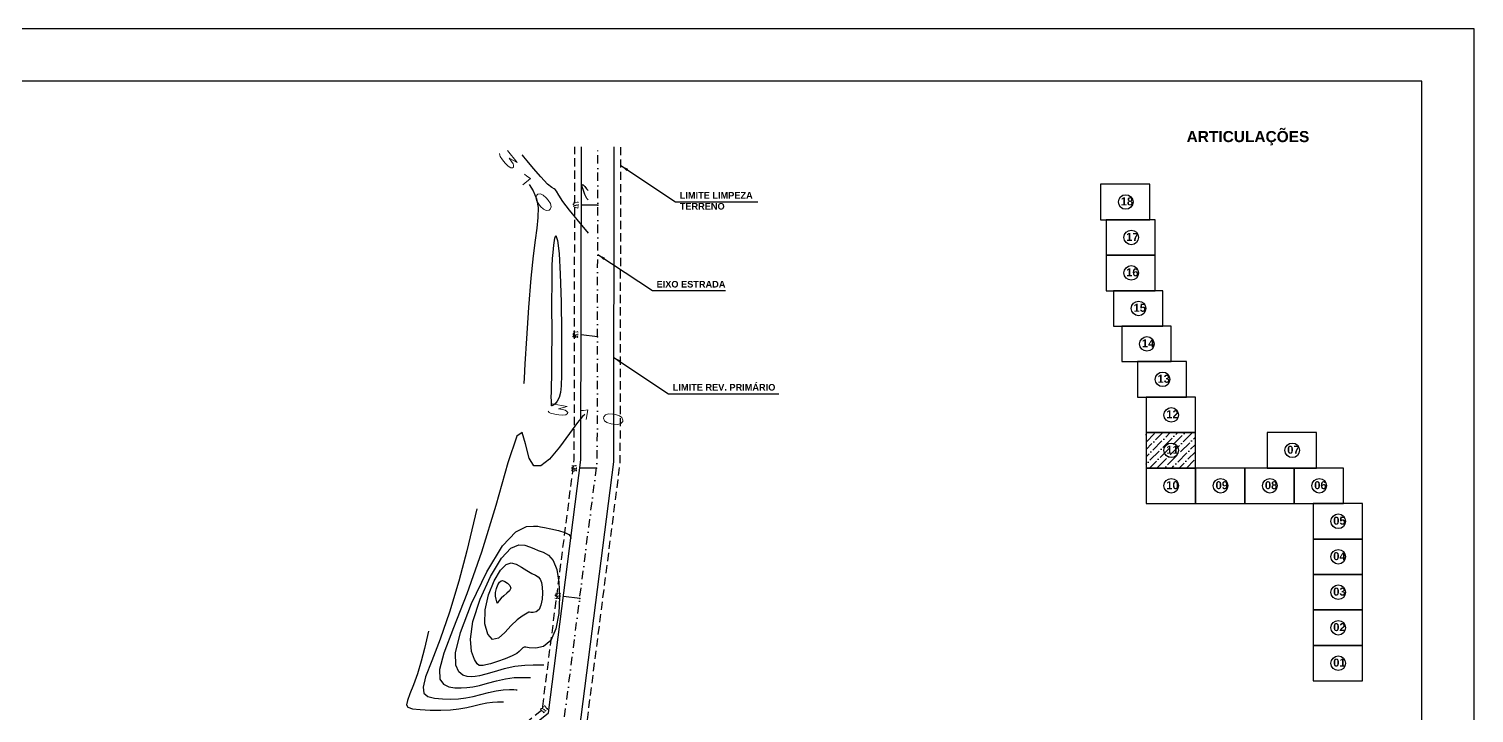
# Model space of a CAD drawing. Header units: millimetres. Extents: x 276147 to 291056, y 9594849 to 9609891.
# Drawn here: x 284744 to 284963.8, y 9596765.3 to 9596869.4 of the extents above; entities that cross this region are included whole.
import ezdxf
from ezdxf.enums import TextEntityAlignment as Align

# ---------------------------------------------------------------- set-up
doc = ezdxf.new("R2010")
doc.units = ezdxf.units.MM
doc.header["$LTSCALE"] = 10
for name, pattern in [('CONTINUO', [0]), ('DASHDOTX2', [50.8, 25.4, -12.7, 0, -12.7]), ('HIDDEN', [0.375, 0.25, -0.125])]:
    doc.linetypes.add(name, pattern=pattern)
for name, color, linetype in [('500-dim1', 6, 'Continuous'), ('Curvas mestras', 30, 'Continuous'), ('Curvas simples', 9, 'Continuous'), ('Curvas texto', 2, 'Continuous'), ('TG', 7, 'CONTINUO'), ('Top_malha_coord', 8, 'Continuous')]:
    doc.layers.add(name, color=color, linetype=linetype)
doc.styles.add('r80', font='romans.shx')
doc.styles.add('ROMAND', font='romand', dxfattribs={"height": 0.2})
doc.styles.add('SIMPLEX', font='simplex', dxfattribs={"height": 0.2})
doc.styles.add('T7', font='arial.ttf')
doc.dimstyles.new('cadnorma_dim1', dxfattribs={"dimscale": 0, "dimtxt": 2, "dimasz": 1.199999999999999, "dimexe": 1, "dimexo": 2.5, "dimgap": 0.6, "dimtad": 1, "dimzin": 4, "dimdsep": 46, "dimtxsty": 'r80', "dimblk": 'ARCHTICK', "dimblk1": 'ARCHTICK', "dimblk2": 'ARCHTICK', "dimcen": -1, "dimdle": 1, "dimclrd": 1, "dimclre": 1, "dimclrt": 2, "dimaunit": 1, "dimazin": 0, "dimtfac": 1, "dimtix": 1, "dimtmove": 2, "dimatfit": 0, "dimfxl": 1, "dimarcsym": 0})

# ---------------------------------------------------------------- blocks, each defined once
blk = doc.blocks.new('ASDF')
at = {"layer": 'Top_malha_coord', "color": 7}
for points in [[(288117.2770572668, 9595425.095165152), (288124.7770572668, 9595425.095165152), (288124.7770572668, 9595430.494073676), (288117.2770572668, 9595430.494073676)], [(288118.1013027223, 9595419.696256628), (288125.6013027224, 9595419.696256628), (288125.6013027224, 9595425.095165152), (288118.1013027223, 9595425.095165152)], [(288118.1013027223, 9595414.297348104), (288125.6013027224, 9595414.297348104), (288125.6013027224, 9595419.696256628), (288118.1013027223, 9595419.696256628)], [(288119.2235212072, 9595408.89843958), (288126.7235212072, 9595408.89843958), (288126.7235212072, 9595414.297348104), (288119.2235212072, 9595414.297348104)], [(288120.4897937645, 9595403.499531057), (288127.9897937645, 9595403.499531057), (288127.9897937645, 9595408.89843958), (288120.4897937645, 9595408.89843958)], [(288122.8676055573, 9595398.100622533), (288130.3676055573, 9595398.100622533), (288130.3676055573, 9595403.499531057), (288122.8676055573, 9595403.499531057)], [(288124.19609628, 9595392.701714007), (288131.69609628, 9595392.701714007), (288131.69609628, 9595398.100622533), (288124.19609628, 9595398.100622533)], [(288124.19609628, 9595387.302805483), (288131.69609628, 9595387.302805483), (288131.69609628, 9595392.701714007), (288124.19609628, 9595392.701714007)], [(288142.5888804331, 9595387.302805483), (288150.0888804331, 9595387.302805483), (288150.0888804331, 9595392.701714007), (288142.5888804331, 9595392.701714007)], [(288124.19609628, 9595381.90389696), (288131.69609628, 9595381.90389696), (288131.69609628, 9595387.302805483), (288124.19609628, 9595387.302805483)], [(288131.69609628, 9595381.90389696), (288139.19609628, 9595381.90389696), (288139.19609628, 9595387.302805483), (288131.69609628, 9595387.302805483)], [(288139.19609628, 9595381.90389696), (288146.69609628, 9595381.90389696), (288146.69609628, 9595387.302805483), (288139.19609628, 9595387.302805483)], [(288146.69609628, 9595381.90389696), (288154.19609628, 9595381.90389696), (288154.19609628, 9595387.302805483), (288146.69609628, 9595387.302805483)], [(288149.5854278603, 9595376.504988436), (288157.0854278603, 9595376.504988436), (288157.0854278603, 9595381.90389696), (288149.5854278603, 9595381.90389696)], [(288149.5854278603, 9595371.106079912), (288157.0854278603, 9595371.106079912), (288157.0854278603, 9595376.504988436), (288149.5854278603, 9595376.504988436)], [(288149.5854278603, 9595365.707171388), (288157.0854278603, 9595365.707171388), (288157.0854278603, 9595371.106079912), (288149.5854278603, 9595371.106079912)], [(288149.5854278603, 9595360.308262864), (288157.0854278603, 9595360.308262864), (288157.0854278603, 9595365.707171388), (288149.5854278603, 9595365.707171388)], [(288149.5854278603, 9595354.90935434), (288157.0854278603, 9595354.90935434), (288157.0854278603, 9595360.308262864), (288149.5854278603, 9595360.308262864)]]:
    blk.add_lwpolyline(points, close=True, dxfattribs=at)
for centre in [(288121.1075160061, 9595427.794619417), (288121.9317614617, 9595422.39571089), (288121.9317614617, 9595416.996802364), (288123.0539799466, 9595411.59789384), (288124.3202525039, 9595406.19898532), (288126.6980642967, 9595400.800076792), (288128.0265550194, 9595395.401168272), (288128.0265550194, 9595390.002259746), (288146.4193391725, 9595390.002259746), (288128.0265550194, 9595384.603351222), (288135.5265550194, 9595384.603351222), (288143.0265550194, 9595384.603351222), (288150.5265550194, 9595384.603351222), (288153.4158865996, 9595379.204442697), (288153.4158865996, 9595373.805534175), (288153.4158865996, 9595368.406625653), (288153.4158865996, 9595363.007717127), (288153.4158865996, 9595357.608808603)]:
    blk.add_circle(centre, 1.10921345708195, dxfattribs=at)
at = {"layer": 'Top_malha_coord', "color": 7, "char_height": 1.216883596980453, "attachment_point": 1, "style": 'T7'}
for s, insert in [('{\\fArial|b1|i0|c0|p34;18}', (288120.3443937709, 9595428.492702857)), ('{\\fArial|b1|i0|c0|p34;17}', (288121.1686392266, 9595423.093794333)), ('{\\fArial|b1|i0|c0|p34;16}', (288121.1686392266, 9595417.694885807)), ('{\\fArial|b1|i0|c0|p34;15}', (288122.2908577114, 9595412.295977283)), ('{\\fArial|b1|i0|c0|p34;14}', (288123.5571302687, 9595406.89706876)), ('{\\fArial|b1|i0|c0|p34;13}', (288125.9349420615, 9595401.498160236)), ('{\\fArial|b1|i0|c0|p34;12}', (288127.2634327842, 9595396.099251712)), ('{\\fArial|b1|i0|c0|p34;11}', (288127.2634327842, 9595390.700343188)), ('{\\fArial|b1|i0|c0|p34;07}', (288145.6562169372, 9595390.700343188)), ('{\\fArial|b1|i0|c0|p34;10}', (288127.2634327842, 9595385.301434664)), ('{\\fArial|b1|i0|c0|p34;09}', (288134.7634327842, 9595385.301434664)), ('{\\fArial|b1|i0|c0|p34;08}', (288142.2634327842, 9595385.301434664)), ('{\\fArial|b1|i0|c0|p34;06}', (288149.7634327842, 9595385.301434664)), ('{\\fArial|b1|i0|c0|p34;05}', (288152.6527643644, 9595379.902526142)), ('{\\fArial|b1|i0|c0|p34;04}', (288152.6527643644, 9595374.503617616)), ('{\\fArial|b1|i0|c0|p34;03}', (288152.6527643644, 9595369.104709093)), ('{\\fArial|b1|i0|c0|p34;02}', (288152.6527643644, 9595363.705800567)), ('{\\fArial|b1|i0|c0|p34;01}', (288152.6527643644, 9595358.306892043))]:
    blk.add_mtext_dynamic_manual_height_columns(s, width=9.05984542533406, gutter_width=12.5, heights=[0], dxfattribs=dict(at, insert=insert))
blk = doc.blocks.new('_ArchTick')
at = {"color": 0, "linetype": 'ByBlock', "const_width": 0.15}
blk.add_lwpolyline([(-0.5, -0.5), (0.5, 0.5)], dxfattribs=at)

msp = doc.modelspace()

# ---------------------------------------------------------------- hatches: boundary and pattern name
at = {"layer": 'Top_malha_coord'}
h = msp.add_hatch(dxfattribs=at)
h.set_pattern_fill('ANSI36', color=8, scale=0.25)
h.set_pattern_definition([(45, (-3235.695708539337, 1447.700310340151), (0.4209495056751168, 1.54348152080876), [1.984375, -0.396875, 0, -0.396875])])
h.paths.add_polyline_path([(284921.3897193209, 9596808.008573204), (284913.8897193209, 9596808.008573204), (284913.8897193209, 9596802.60966468), (284921.3897193209, 9596802.60966468)])
h.paths.add_polyline_path([(284918.8293915174, 9596805.309118943, -1), (284916.6109646032, 9596805.309118943, -1)], flags=0)
h.paths.add_polyline_path([(284916.5814488485, 9596804.120866796), (284919.0807916251, 9596804.120866796), (284919.0807916251, 9596806.62851028), (284916.5814488485, 9596806.62851028)], flags=24)

# ---------------------------------------------------------------- linework, layer by layer
at = {"color": 8, "linetype": 'HIDDEN', "ltscale": 0.5, "elevation": 160.1796621240507, "flags": 128}
for points in [[(284746.9333912238, 9596651.498300847), (284749.4119759246, 9596659.264591852), (284755.0907825473, 9596667.93202954), (284764.883133041, 9596685.236074753), (284784.5799982426, 9596720.042370353), (284794.5580024014, 9596737.674483825), (284807.3050971983, 9596753.929777287), (284822.0658793808, 9596765.877419747), (284826.927441512, 9596803.92630554), (284827.0196191135, 9596851.49830085)], [(284754.2812392337, 9596651.498300847), (284755.7903442389, 9596656.22686575), (284761.0707773116, 9596664.286274647), (284770.9752920193, 9596681.788525043), (284790.6721572212, 9596716.594820647), (284800.3910182637, 9596733.769002777), (284812.3247218111, 9596748.987047072), (284828.6534002176, 9596762.203772923), (284833.9265785592, 9596803.47416196), (284834.0196322542, 9596851.49830085)]]:
    msp.add_lwpolyline(points, dxfattribs=at)
at = {"linetype": 'Continuous'}
for p in [(284830.5023746805, 9596842.595219804, 160.1796621240507), (284830.5023746805, 9596842.595219804, 160.1796621240507), (284830.4636218692, 9596822.595257513, 160.1796621240507), (284830.4636218692, 9596822.595257513, 160.1796621240507), (284830.2869686465, 9596802.604203572, 160.1796621240507), (284830.2869686465, 9596802.604203572, 160.1796621240507), (284827.7521466489, 9596782.765487108, 160.1796621240507), (284827.7521466489, 9596782.765487108, 160.1796621240507)]:
    msp.add_point(p, dxfattribs=at)
at = {"layer": '500-dim1', "ltscale": 0.1}
for points in [[(284650.0564834579, 9596633.55606258), (284963.7748950092, 9596633.55606258), (284963.7748950092, 9596869.440539112), (284650.0564834579, 9596869.440539112)], [(284657.998721725, 9596641.498300847), (284955.832656742, 9596641.498300847), (284955.832656742, 9596861.498300847), (284657.998721725, 9596861.498300847)]]:
    msp.add_lwpolyline(points, close=True, dxfattribs=at)
at = {"layer": 'Curvas mestras', "linetype": 'CONTINUO'}
for points in [[(284820.0438449727, 9596845.752416015, -161.6143238256013), (284820.6797217156, 9596844.781298753, -161.5697370902312), (284821.1922758761, 9596843.592325937, -161.520487000726), (284821.4224489622, 9596842.24140582, -161.4715984809704), (284821.4073846764, 9596840.74527909, -161.4228744969846), (284821.2332730188, 9596839.110894283, -161.3728126028695), (284820.9753201238, 9596837.274158336, -161.3178028849329), (284820.664777633, 9596834.88680076, -161.2458055811844), (284820.3219133182, 9596831.529508423, -161.1426734290694), (284819.9711444862, 9596827.042367728, -161.0026760982259), (284819.653488552, 9596822.3030511, -160.8537505531826), (284819.4141144626, 9596818.448630448, -160.7322506499154), (284819.283804463, 9596816.31433305, -160.664927930306), (284819.2357959884, 9596815.528012587, -160.6401248015722), (284819.2289377779, 9596815.415681092, -160.636581494557)], [(284828.5519430823, 9596810.778520847, -160.2974809099364), (284828.1808679269, 9596810.481465647, -160.2951955545836), (284827.4243827303, 9596809.563192436, -160.280290148014), (284826.1917157231, 9596807.85304178, -160.2489944887024), (284824.678782717, 9596805.79421099, -160.2118989184059), (284823.15317093, 9596803.983365068, -160.1831840398049), (284821.8405038246, 9596802.946520196, -160.1755577367407), (284820.7985458534, 9596802.927094383, -160.1958370019242), (284820.0430987233, 9596804.097860824, -160.2493662206948), (284819.5357828119, 9596806.298267717, -160.3316547084509), (284819.021501203, 9596808.0344782, -160.3988718322621), (284818.1909776528, 9596807.4793324, -160.3973519146352), (284816.8136094685, 9596803.398289863, -160.2912694849333), (284814.9734841447, 9596796.927280758, -160.1161597509312), (284812.8333637202, 9596789.794852663, -159.9253980417529), (284810.5874489408, 9596783.460895833, -159.7629250027498), (284808.5556993563, 9596778.310663208, -159.6349422027383), (284807.0895102266, 9596774.460752396, -159.5382166524327), (284806.4449854085, 9596771.94799166, -159.4688142503405), (284806.4970441532, 9596770.490134764, -159.4199969260048), (284807.0253103212, 9596769.725171128, -159.3843257408848), (284807.82589661, 9596769.335210916, -159.3554765531121), (284808.7608810816, 9596769.178856244, -159.3315845017464), (284809.7088296371, 9596769.158829996, -159.3118995428344), (284810.5883003228, 9596769.199735213, -159.2955858349128), (284811.4778167263, 9596769.313676557, -159.2814637845408), (284812.4958915764, 9596769.53463685, -159.2682679957038), (284813.7225802412, 9596769.873474862, -159.254747299969), (284815.084089623, 9596770.248541117, -159.239707428173), (284816.4681682691, 9596770.55506607, -159.2219684895503), (284817.7635968148, 9596770.715783762, -159.2012311372932), (284818.8632993062, 9596770.763474507, -159.180718942513), (284819.6612378803, 9596770.758425184, -159.1645359978688), (284820.0916991436, 9596770.750457542, -159.1556340084903), (284820.2502905561, 9596770.74752178, -159.1523543094194), (284820.2729460448, 9596770.747102957, -159.1518858082968)]]:
    msp.add_polyline3d(points, dxfattribs=at)
at = {"layer": 'Curvas simples', "linetype": 'CONTINUO'}
for points in [[(284829.0676341596, 9596838.333030537, -160.1893211095271), (284827.3598315266, 9596840.426115775, -160.292190855162), (284826.2203464524, 9596841.856652433, -160.3619414660174), (284825.2114416507, 9596843.191959647, -160.4259503024773), (284824.5723145048, 9596844.148936918, -160.4701389336519), (284824.2317525323, 9596844.732406257, -160.4960948609773), (284824.0409360376, 9596845.019171562, -160.5093222054679), (284823.8508890706, 9596845.12184889, -160.5165017481454), (284823.5120126803, 9596845.296311812, -160.5290211630313), (284822.8745476624, 9596845.834247068, -160.559444897252), (284821.8665546211, 9596846.909002896, -160.6148974575594), (284820.7273523945, 9596848.220571607, -160.680743945963), (284819.7740786271, 9596849.350607025, -160.7369095439467), (284819.2430660173, 9596849.983813632, -160.7683183314771), (284819.0474294752, 9596850.217099592, -160.7798899740705), (284819.0194819704, 9596850.250426736, -160.7815430730375)], [(284829.0260672883, 9596843.408022668, -159.3557191471013), (284828.8630747806, 9596843.61631016, -159.3658163355107), (284828.723168425, 9596843.850594996, -159.3763020056326), (284828.5363131009, 9596844.250710124, -159.3931641804779), (284828.3179268243, 9596844.824826276, -159.4163611109511), (284828.1458693388, 9596845.395973217, -159.4385307588059), (284828.1136150721, 9596845.740896188, -159.4504809524192), (284828.2783434305, 9596845.708089067, -159.4460992124191), (284828.5520647612, 9596845.433054268, -159.4315920664489), (284828.8104953905, 9596845.123042827, -159.4162457146126), (284828.9578228378, 9596844.941195523, -159.4073293952065), (284829.0121003715, 9596844.874199152, -159.4040444554671), (284829.0198544475, 9596844.864628237, -159.4035751754677)], [(284812.1198190679, 9596796.42906862, -159.1563790777259), (284810.5670023241, 9596789.994017823, -158.9766803447532), (284809.3681422134, 9596785.38327238, -158.8496568548403), (284807.9775778961, 9596780.659779087, -158.722786935305), (284806.5384083888, 9596776.566892656, -158.6175569686133), (284805.2499207288, 9596773.285528813, -158.5358949533224), (284804.3254444569, 9596770.855992764, -158.4748393580344), (284803.9338931692, 9596769.273316504, -158.4308366862501), (284804.0664876762, 9596768.351432145, -158.3979659336296), (284804.6700338497, 9596767.859001543, -158.3697142081478), (284805.6688862664, 9596767.595151024, -158.3410175811409), (284806.8976163582, 9596767.480883576, -158.3126081540508), (284808.16834826, 9596767.467666633, -158.2866669106556), (284809.3370251122, 9596767.517992133, -158.2648564916712), (284810.4348510285, 9596767.638429184, -158.2467657805214), (284811.536850129, 9596767.846572388, -158.2314653299077), (284812.6969743906, 9596768.143178733, -158.2178969363126), (284813.8848992688, 9596768.461678704, -158.2044879138379), (284815.0492300843, 9596768.718669144, -158.1895369112285), (284816.1323625307, 9596768.853048423, -158.1721980216939), (284817.051845805, 9596768.892923992, -158.1550473774809), (284817.7190174716, 9596768.888701832, -158.1415164980248), (284818.0789348999, 9596768.88203996, -158.1340733646325), (284818.2115356366, 9596768.879585588, -158.1313311660456), (284818.2304790273, 9596768.879234964, -158.1309394147506)], [(284822.315414062, 9596772.61497095, -160.1728321816449), (284820.6747538068, 9596772.634025017, -160.2063904874635), (284819.394830099, 9596772.5785191, -160.230264272916), (284817.8871054518, 9596772.391461996, -160.2544000553575), (284816.2832809787, 9596772.03540452, -160.274926954848), (284814.7481860921, 9596771.603770988, -160.2915976636254), (284813.4549330258, 9596771.222702317, -160.305070694329), (284812.520781422, 9596770.988922933, -160.3161617759292), (284811.8395755316, 9596770.881477294, -160.3263151453834), (284811.2493110147, 9596770.849993363, -160.3371321750132), (284810.6241468028, 9596770.876827903, -160.3505607965894), (284809.982907953, 9596771.0752708, -160.3699355050016), (284809.380585795, 9596771.591341712, -160.3989373265326), (284808.9190972969, 9596772.610427497, -160.4415953396497), (284808.8880509829, 9596774.475388702, -160.5033312161945), (284809.6239840106, 9596777.568451043, -160.5899145542903), (284811.3228651932, 9596782.002131328, -160.701098606482), (284813.6184099663, 9596786.81011072, -160.8125708419507), (284816.0037684205, 9596790.756360468, -160.8940022909342), (284818.0500997908, 9596792.927730398, -160.9240784262915), (284819.6405928761, 9596793.702575613, -160.9175423353704), (284820.73644962, 9596793.7821298, -160.8981514675802), (284821.3627897591, 9596793.745525502, -160.8843790969954), (284821.800420196, 9596793.6834877, -160.8735613786525), (284822.3940666355, 9596793.564644223, -160.8577504030222), (284823.3756563637, 9596793.367469085, -160.8315851767806), (284824.5259090203, 9596793.109832993, -160.8000530446556), (284825.5127418381, 9596792.81945782, -160.7707285113542), (284826.0859997109, 9596792.525370168, -160.7495842541361), (284826.3232362063, 9596792.261828505, -160.7361861064241), (284826.3839335616, 9596792.064400002, -160.7284981849629), (284826.4019400752, 9596791.957073078, -160.7246197479803), (284826.4085743183, 9596791.917532053, -160.723190860383), (284826.4095219222, 9596791.911882477, -160.7229867084793)], [(284804.7708274698, 9596777.781324012, -157.6920960847314), (284804.1314324566, 9596775.1315968, -157.6181024729417), (284803.6377842349, 9596773.233054677, -157.5657986856208), (284803.0651992808, 9596771.288086908, -157.5135581253239), (284802.4726003057, 9596769.602780087, -157.4702281132017), (284801.9420460348, 9596768.251630623, -157.4366025996537), (284801.5613796871, 9596767.251233133, -157.4114620437872), (284801.4227999307, 9596766.598641353, -157.3928591423578), (284801.6359322013, 9596766.212730516, -157.3759349536526), (284802.3147573783, 9596765.992831964, -157.3551026753525), (284803.5118749255, 9596765.855092136, -157.3265586619641), (284805.0343506345, 9596765.782910913, -157.2936318264951), (284806.6278668849, 9596765.776504263, -157.2614343111313), (284808.0857499016, 9596765.836249057, -157.2341271484879), (284809.3918863327, 9596765.963182813, -157.2120677890748), (284810.5778086793, 9596766.15850692, -157.1946626313406), (284811.6713675402, 9596766.412882607, -157.1810465926796), (284812.685707913, 9596766.674815297, -157.1692683871629), (284813.6302928992, 9596766.882272217, -157.1571053127668), (284814.5011292462, 9596766.99031308, -157.1431648860712), (284815.2403923042, 9596767.022373477, -157.129375812507), (284815.7767970636, 9596767.01897848, -157.1184969982391), (284816.0661706559, 9596767.01362238, -157.1125127207165), (284816.172781717, 9596767.011649394, -157.11030800259), (284816.1880110104, 9596767.011366973, -157.1099930415189)]]:
    msp.add_polyline3d(points, dxfattribs=at)
for points in [[(284823.4738884514, 9596812.090937324, -159.4416839477167), (284823.4467710461, 9596812.820400313, -159.466131966878), (284823.4360039004, 9596813.413623597, -159.4857873571714), (284823.4412789496, 9596814.154181264, -159.5099487037191), (284823.4696408629, 9596815.095580906, -159.5402279782834), (284823.5075542731, 9596816.63050654, -159.5897646948256), (284823.5363430532, 9596819.236435568, -159.6745801429174), (284823.5434245597, 9596823.126769144, -159.8019198157967), (284823.540590103, 9596827.458609594, -159.9439262176424), (284823.5457274809, 9596831.12498503, -160.063966061713), (284823.5737423533, 9596833.327904573, -160.1355908807277), (284823.6276228046, 9596834.505294332, -160.1730910357696), (284823.7073737788, 9596835.40406044, -160.2009416953337), (284823.8145000792, 9596836.552146433, -160.2364127642035), (284823.9564959199, 9596837.601632517, -160.2679528694393), (284824.1423573675, 9596837.985633323, -160.2768052361466), (284824.3717035625, 9596837.23445732, -160.2475862500982), (284824.6066509334, 9596835.26718733, -160.1784048063241), (284824.7999409698, 9596832.100095036, -160.0707427565034), (284824.9166993165, 9596827.893461397, -159.9305523798362), (284824.9715732166, 9596823.383595627, -159.7816676718325), (284824.9915930589, 9596819.45081221, -159.6523929445798), (284824.9932657403, 9596816.759561596, -159.5641701340469), (284824.9509931937, 9596815.110839045, -159.510991925225), (284824.8286558655, 9596814.089777764, -159.4799886518999), (284824.6060833341, 9596813.34795769, -159.4601478760855), (284824.3269077248, 9596812.802751677, -159.4478861467473), (284824.0507143046, 9596812.4379833, -159.4414772910208), (284823.8266618459, 9596812.231666742, -159.4392140662207), (284823.6622071608, 9596812.138585627, -159.4394650978761), (284823.5543845633, 9596812.107713183, -159.4406178285394), (284823.4977392987, 9596812.095907615, -159.4413680467082), (284823.4768703081, 9596812.091558985, -159.4416444623171), (284823.4738884514, 9596812.090937324, -159.4416839477167)], [(284819.317044141, 9596775.361816883, -161.323769332052), (284819.1301985418, 9596775.24632234, -161.3237353667759), (284818.9807639892, 9596775.133621477, -161.3230419737779), (284818.7983847949, 9596774.961785523, -161.3210721075561), (284818.5688506176, 9596774.720041087, -161.317757989073), (284818.1792233225, 9596774.408077007, -161.3153564943609), (284817.4918878225, 9596774.028196152, -161.3167055134222), (284816.4404575529, 9596773.595010204, -161.32361647076), (284815.2434660117, 9596773.172352083, -161.3337943489573), (284814.1906772193, 9596772.836363507, -161.343917624527), (284813.4975838183, 9596772.642123183, -161.3514654552823), (284813.0825809552, 9596772.560464727, -161.3571201934505), (284812.7897923896, 9596772.541155733, -161.3623647744794), (284812.4874115262, 9596772.574800573, -161.3695371442268), (284812.1399182961, 9596772.815330686, -161.3843944768564), (284811.7358622667, 9596773.457511298, -161.4135488592696), (284811.3169478017, 9596774.678323856, -161.4619626170865), (284811.1375014409, 9596776.58361174, -161.5279988735242), (284811.5050035224, 9596779.261435552, -161.6083710436619), (284812.6119692067, 9596782.655613992, -161.6973736613549), (284814.1910399552, 9596786.133001164, -161.7796260960426), (284815.8598880602, 9596788.916212283, -161.8373290146378), (284817.3038795169, 9596790.433309147, -161.8580564815461), (284818.4791361398, 9596790.934140023, -161.8508765336851), (284819.4094744445, 9596790.873997774, -161.8302305195507), (284820.1356611801, 9596790.641279528, -161.8080274384961), (284820.7662919992, 9596790.356784403, -161.7860458371256), (284821.4269147895, 9596790.07441578, -161.7635318723882), (284822.2021540436, 9596789.802054327, -161.7390450686475), (284823.0129347283, 9596789.363511937, -161.7083992600351), (284823.7392554187, 9596788.53657879, -161.6667217408799), (284824.2793214572, 9596787.154405944, -161.6105884434914), (284824.6041502717, 9596785.271592913, -161.5423703160163), (284824.7029630581, 9596782.998100072, -161.4658870047683), (284824.5583087273, 9596780.497096596, -161.3868356844436), (284824.1260420386, 9596778.14458382, -161.3184236460624), (284823.3553444645, 9596776.369770888, -161.2757356965126), (284822.2540255186, 9596775.4712912, -161.2684009493937), (284821.0643988873, 9596775.225476267, -161.2842259385766), (284820.0874062981, 9596775.278081892, -161.3055615044691), (284819.5452994822, 9596775.33700581, -161.3183743993545), (284819.3455761841, 9596775.35871562, -161.3230949669637), (284819.317044141, 9596775.361816883, -161.323769332052)], [(284820.0260675251, 9596780.68524884, -162.484717629934), (284819.0265971412, 9596780.069941893, -162.484617667415), (284818.2476721483, 9596779.496777063, -162.481471518779), (284817.3314796916, 9596778.66055124, -162.4724606087225), (284816.3531387243, 9596777.604890967, -162.4575066236107), (284815.3844187162, 9596776.726715753, -162.4481754956909), (284814.4962557528, 9596776.51126335, -162.4589439751839), (284813.7719428015, 9596777.308738852, -162.4996158983235), (284813.3442202974, 9596778.929196788, -162.5613023910814), (284813.3581875479, 9596781.047656024, -162.6304415276067), (284813.8928254456, 9596783.336721756, -162.6947195216457), (284814.7626382219, 9596785.459344506, -162.7468152078477), (284815.7160076995, 9596787.076064093, -162.7806557383997), (284816.5576592446, 9596787.938888894, -162.792034569688), (284817.3176804038, 9596788.165704427, -162.7842107118599), (284818.0824982698, 9596787.965865748, -162.7623095917774), (284818.9085336013, 9596787.537033552, -162.7316757598569), (284819.7321648024, 9596787.03008111, -162.6985302755752), (284820.4597629408, 9596786.584186336, -162.6693133092162), (284821.0194941495, 9596786.291223802, -162.6484774493988), (284821.4266998262, 9596786.05385572, -162.6325250903869), (284821.7185184348, 9596785.727441967, -162.6159710371544), (284821.9252105609, 9596785.198462343, -162.5944879232234), (284822.0495282795, 9596784.477879385, -162.5683797340284), (284822.0873447915, 9596783.607777527, -162.5391083693507), (284822.031983406, 9596782.650603656, -162.5088541670379), (284821.8665478832, 9596781.750259284, -162.4826717852525), (284821.5715900941, 9596781.071009358, -162.4663343936231), (284821.1500976093, 9596780.727146823, -162.4635272711425), (284820.6948087751, 9596780.633069657, -162.4695837457807), (284820.3208976364, 9596780.653202832, -162.4777492225662), (284820.1134248557, 9596780.675754208, -162.4826529271345), (284820.0369875671, 9596780.684062136, -162.4844595386207), (284820.0260675251, 9596780.68524884, -162.484717629934)], [(284815.1969831686, 9596782.050463013, -163.6271292661809), (284815.0277252162, 9596782.648173064, -163.6501131605732), (284814.9521718521, 9596783.116831668, -163.6669871986637), (284814.9608411907, 9596783.672996104, -163.6850380525252), (284815.0994507193, 9596784.26645741, -163.7017027176011), (284815.324957994, 9596784.816766823, -163.7152089952401), (284815.5721273392, 9596785.235915907, -163.7239824620451), (284815.7966078142, 9596785.45510987, -163.7266590731128), (284816.0375674127, 9596785.482403636, -163.7227165370973), (284816.3550588591, 9596785.3450638, -163.7118428761282), (284816.7691958574, 9596785.074202962, -163.6946538611341), (284817.1403389845, 9596784.716297816, -163.6754755433326), (284817.288916788, 9596784.321668044, -163.6595614843213), (284817.0941627435, 9596783.931517452, -163.6506861024213), (284816.6705550262, 9596783.550584268, -163.6467066770678), (284816.1913837327, 9596783.174488807, -163.6440011384225), (284815.7995628966, 9596782.806492332, -163.6398075578295), (284815.516514274, 9596782.480407808, -163.634803936668), (284815.3332855492, 9596782.237686127, -163.6305282788494), (284815.2373687629, 9596782.105936568, -163.6281363882267), (284815.2020313692, 9596782.057397833, -163.6272551768602), (284815.1969831686, 9596782.050463013, -163.6271292661809)]]:
    msp.add_polyline3d(points, close=True, dxfattribs=at)
at = {"layer": 'TG', "color": 3, "linetype": 'Continuous'}
for p, q in [((284830.5023746805, 9596842.595219804, 160.1796621240507), (284828.0023793734, 9596842.600063907, 160.1796621240507)), ((284830.4636218692, 9596822.595257513, 160.1796621240507), (284827.9641462888, 9596822.868327612, 160.1796621240507)), ((284830.4636218689, 9596822.595257513, 160.1796621240507), (284827.978409341, 9596822.86676936, 160.1796621240507)), ((284830.2869686463, 9596802.604203572, 160.1796621240507), (284827.7869733406, 9596802.609047674, 160.1796621240507)), ((284830.2869686465, 9596802.604203572, 160.1796621240507), (284827.9248904944, 9596802.60878044, 160.1796621240507)), ((284827.7521466489, 9596782.765487108, 160.1796621240507), (284825.2723070709, 9596783.08233986, 160.1796621240507)), ((284827.7521466485, 9596782.765487108, 160.1796621240507), (284825.2723070716, 9596783.08233986, 160.1796621240507))]:
    msp.add_line(p, q, dxfattribs=at)
at = {"layer": 'TG', "color": 8, "linetype": 'CONTINUO', "elevation": 160.1796621240507}
for points in [[(284747.8860511034, 9596651.194262767), (284750.323171398, 9596658.83063098), (284755.9450675136, 9596667.411207411), (284765.7534414666, 9596684.743567653), (284785.4503066681, 9596719.549863253), (284795.3912903818, 9596737.116557961), (284808.0221864287, 9596753.22367297), (284823.0069537861, 9596765.352613058), (284827.927318233, 9596803.861713601), (284828.0196172363, 9596851.49636321)], [(284753.3285793542, 9596651.802338926), (284754.8791487655, 9596656.660826622), (284760.2164923453, 9596664.807096776), (284770.1049835937, 9596682.281032143), (284789.8018487957, 9596717.087327747), (284799.5577302834, 9596734.32692864), (284811.6076325807, 9596749.69315139), (284827.7123258124, 9596762.728579612), (284832.9267018382, 9596803.538753899), (284833.0196341315, 9596851.500238491)]]:
    msp.add_lwpolyline(points, dxfattribs=at)
at = {"layer": 'TG', "color": 1, "linetype": 'DASHDOTX2', "ltscale": 0.005, "elevation": 160.1796621240507, "flags": 128}
msp.add_lwpolyline([(284750.6073152283, 9596651.498300847), (284752.6011600818, 9596657.7457288), (284758.0807799294, 9596666.109152095), (284767.9292125301, 9596683.512299897), (284787.6260777318, 9596718.3185955), (284797.4745103328, 9596735.7217433), (284809.8149095047, 9596751.45841218), (284825.3596397992, 9596764.040596336), (284830.4270100356, 9596803.700233752), (284830.5196256839, 9596851.49830085)], dxfattribs=at)

# ---------------------------------------------------------------- block references
at = {"layer": 'Top_malha_coord', "color": 7}
msp.add_blockref('ASDF', (-3210.306376959139, 1415.306859197095), dxfattribs=at)

# ---------------------------------------------------------------- texts
at = {"layer": 'Curvas texto', "extrusion": (-0.0200587750042602, 0.0327446982403546, 0.999262443146182), "style": 'SIMPLEX'}
for rotation, width, p, p2 in [(97.77151934817687, 3.563357477758889, (-5255900.661853894, -8028765.809453704, 308371.1819218277), (-5255902.382740146, -8028753.200065563, 308371.1819218277)), (138.8463438040613, 3.563357662474632, (-5255886.163882582, -8028728.080728927, 308371.1819218277), (-5255895.746100608, -8028719.705812015, 308371.1819218277))]:
    msp.add_text('310', height=1.5, rotation=rotation, dxfattribs=dict(at, width=width)).set_placement(p, p2, align=Align.FIT)
at = {"layer": 'TG', "color": 5, "extrusion": (0.0065814016536365, 0.0614265860311598, 0.998089905610126), "style": 'ROMAND'}
for s, rotation, width, p, p2 in [('137', 89.98057428421248, 0.5403508742122465, (739172.9456131391, -9554278.41991094, 591535.7188818364), (739172.945986086, -9554277.319911009, 591535.7188818364)), ('136', 89.98057423560394, 0.5403508714674511, (739170.8813908072, -9554258.832354682, 591534.5064829724), (739170.8817637551, -9554257.732354756, 591534.5064829724))]:
    msp.add_text(s, height=0.7500000000000001, rotation=rotation, dxfattribs=dict(at, width=width)).set_placement(p, p2, align=Align.FIT)
at = {"layer": 'TG', "color": 5, "extrusion": (-9.0417960118e-06, 0.0617781533992066, 0.998089905610126), "style": 'ROMAND', "width": 0.5403508723824344}
msp.add_text('135', height=0.7500000000000002, rotation=89.98057423563681, dxfattribs=at).set_placement((-286231.1167053829, -9578420.754929757, 593030.0420723615), (-286231.116332435, -9578419.65492983, 593030.0420723615), align=Align.FIT)
at = {"layer": 'TG', "color": 5, "extrusion": (0.0077021068238707, 0.06129614889733, 0.998089905610126), "style": 'ROMAND', "width": 0.5310344780308227}
msp.add_text('134', height=0.7500000000000002, rotation=89.98057429627417, dxfattribs=at).set_placement((913864.0356866438, -9539152.40245553, 590599.4731273857), (913864.0360595905, -9539151.302455602, 590599.4731273857), align=Align.FIT)
at = {"layer": 'TG', "color": 5, "extrusion": (0.0479381341549736, 0.0389676226232719, 0.998089905610126), "style": 'ROMAND', "width": 0.5403508769569257}
msp.add_text('133', height=0.7500000000000002, rotation=89.98057436920341, dxfattribs=at).set_placement((7267168.036028443, -6262343.870172418, 387776.8804956636), (7267168.036401388, -6262342.770172481, 387776.8804956636), align=Align.FIT)
at = {"layer": 'Top_malha_coord', "color": 7, "attachment_point": 1, "style": 'T7'}
for s, width, insert, char_height in [('{\\fArial|b1|i0|c0|p34;ARTICULAÇÕES}', 9.05984542533406, (284920.0491085744, 9596853.892321743), 1.682079722240085), ('{\\fArial|b1|i0|c0|p34;LIMITE LIMPEZA\\PTERRENO}', 16.67673822349752, (284842.9684367299, 9596844.6117463, 160.1796621240507), 1), ('{\\fArial|b1|i0|c0|p34;EIXO ESTRADA}', 16.67673822349752, (284839.4422197721, 9596831.084811823, 160.1796621240507), 1), ('{\\fArial|b1|i0|c0|p34;LIMITE REV. PRIMÁRIO}', 16.67673822349752, (284841.9118371456, 9596815.40220076, 160.1796621240507), 1)]:
    msp.add_mtext_dynamic_manual_height_columns(s, width=width, gutter_width=12.5, heights=[0], dxfattribs=dict(at, insert=insert, char_height=char_height))

# ---------------------------------------------------------------- leaders
at = {"linetype": 'CONTINUO'}
for points in [[(284834.0140889475, 9596848.637452401, 160.1796621240507), (284842.3267903532, 9596843.139837712, 160.1796621240507), (284854.828451279, 9596843.139837712, 160.1796621240507)], [(284830.4878719897, 9596835.110517923, 160.1796621240507), (284838.8005733954, 9596829.612903235, 160.1796621240507), (284849.936717467, 9596829.612903235, 160.1796621240507)], [(284832.9574893632, 9596819.427906862, 160.1796621240507), (284841.2701907689, 9596813.930292174, 160.1796621240507), (284858.0458163892, 9596813.930292174, 160.1796621240507)]]:
    msp.add_leader(points, dimstyle='cadnorma_dim1', override={"dimscale": 1, "dimgap": 0.6, "dimtad": 0, "dimzin": 1, "dimclrd": 256}, dxfattribs=at)

doc.saveas('drawing.dxf')
